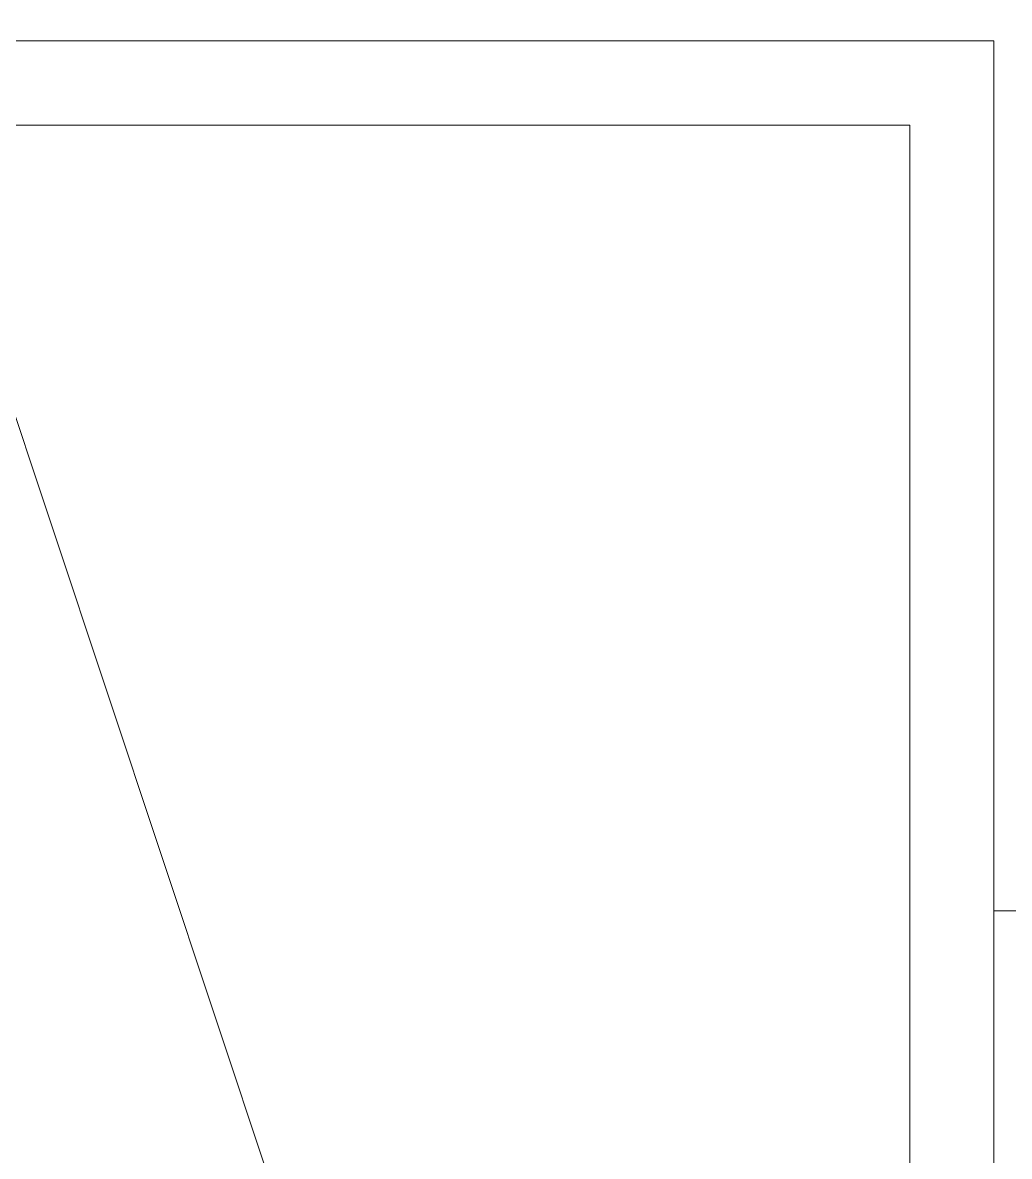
# Model space of a CAD drawing. Header units: inches. Extents: x -1551 to 2054, y 9767 to 12269.
# Drawn here: x 1860.18 to 1866.05, y 12081.06 to 12087.8 of the extents above; entities that cross this region are included whole.
import ezdxf

# ---------------------------------------------------------------- set-up
doc = ezdxf.new("R2010")
doc.units = ezdxf.units.IN
doc.header["$MEASUREMENT"] = 0
for name, color, linetype, lineweight in [('0-1', 7, 'Continuous', 5), ('A-WALL-1', 7, 'Continuous', 9), ('A-WALL-PATT-2', 253, 'Continuous', 9)]:
    doc.layers.add(name, color=color, linetype=linetype, lineweight=lineweight)
pattern_1 = [(0, (0, 0), (0, 17.993), []), (315, (0, 0), (17.993039, 0), [25.446, -25.446]), (45, (0, 0), (17.993039, 0), [25.446, -25.446])]
pattern_2 = [(0, (0, 0), (0, 33.75), []), (90, (0, 0), (-33.75, 2e-15), [])]

# ---------------------------------------------------------------- blocks, each defined once
blk = doc.blocks.new('CTR - 1st Phase - Shell_rvt-1-KEY PLAN - 1ST FLOOR')
at = {"layer": 'A-WALL-PATT-2'}
h = blk.add_hatch(dxfattribs=at)
h.set_pattern_fill('FP_6', color=256, style=0, pattern_type=2)
h.set_pattern_definition(pattern_2)
h.paths.add_polyline_path([(-2105.4487, 12087.6894), (-2098.8237, 12087.6894), (-2098.8237, 12088.4394), (-2140.1737, 12088.4394), (-2140.1737, 12087.6894), (-2113.4332, 12087.6894)], flags=0)
h.paths.add_polyline_path([(-2180.9698, 12087.6894), (-2175.6737, 12087.6894), (-2175.6737, 12088.4394), (-2274.2237, 12088.4394), (-2274.2237, 12087.6894)], flags=0)
h.paths.add_polyline_path([(-2447.3737, 12087.6894), (-2406.0737, 12087.6894), (-2406.0737, 12088.4394), (-2447.3737, 12088.4394)], flags=0)
h.paths.add_polyline_path([(-2311.9737, 12087.6894), (-2309.7237, 12087.6894), (-2309.7237, 12088.4394), (-2311.9737, 12088.4394)], flags=0)
h.paths.add_polyline_path([(-2360.9487, 12087.6894), (-2349.4737, 12087.6894), (-2349.4737, 12088.4394), (-2370.5737, 12088.4394), (-2370.5737, 12087.6894)], flags=0)
h.paths.add_polyline_path([(-2482.8737, 12087.6894), (-2482.8737, 12088.4394), (-2518.0987, 12088.4394), (-2518.0987, 12087.6894)], flags=0)
h = blk.add_hatch(dxfattribs=at)
h.set_pattern_fill('FP_6', color=256, style=0, pattern_type=2)
h.set_pattern_definition(pattern_2)
h.paths.add_polyline_path([(-2098.7783, 11278.2894), (-2098.0737, 11278.2894), (-2098.0737, 11319.6394), (-2098.8237, 11319.6394), (-2098.8237, 11278.2894)], flags=0)
h.paths.add_polyline_path([(-2098.8237, 11355.1394), (-2098.0737, 11355.1394), (-2098.0737, 11397.6394), (-2098.8237, 11397.6394)], flags=0)
h.paths.add_polyline_path([(-2098.0737, 11433.1394), (-2098.0737, 11433.6394), (-2098.8237, 11433.6394), (-2098.8237, 11433.1394)], flags=0)
h.paths.add_polyline_path([(-2098.3237, 11469.1394), (-2098.0737, 11469.1394), (-2098.2308, 11515.4831), (-2098.3237, 11515.4817), (-2098.4068, 11515.0519), (-2098.8237, 11515.0519), (-2098.8237, 11469.1394)], flags=0)
h.paths.add_polyline_path([(-2098.0737, 11542.4932), (-2098.0737, 11626.8394), (-2098.8237, 11626.8394), (-2098.8237, 11542.9269), (-2098.3237, 11542.9269), (-2098.3212, 11542.497)], flags=0)
h.paths.add_polyline_path([(-2098.0737, 11662.3394), (-2098.0737, 11704.8394), (-2098.8237, 11704.8394), (-2098.8237, 11662.3394)], flags=0)
h.paths.add_polyline_path([(-2098.8237, 11740.3394), (-2098.0737, 11740.3394), (-2098.0737, 11740.8394), (-2098.8237, 11740.8394)], flags=0)
h.paths.add_polyline_path([(-2098.8237, 11776.3394), (-2098.0737, 11776.3394), (-2098.0737, 11823.4855), (-2098.3237, 11823.4817), (-2098.3237, 11823.0519), (-2098.8237, 11823.0519), (-2098.8237, 11806.4947)], flags=0)
h.paths.add_polyline_path([(-2098.0737, 11850.4932), (-2098.0737, 11896.8394), (-2098.8237, 11896.8394), (-2098.8237, 11850.9269), (-2098.3237, 11850.9269), (-2098.2308, 11850.4957)], flags=0)
h.paths.add_polyline_path([(-2098.0737, 11932.3394), (-2098.0737, 11932.8394), (-2098.8237, 11932.8394), (-2098.8237, 11932.3394)], flags=0)
h.paths.add_polyline_path([(-2098.8237, 11968.3394), (-2098.0737, 11968.3394), (-2098.0737, 12088.4394), (-2098.8237, 12088.4394), (-2098.8237, 12043.3831)], flags=0)
h = blk.add_hatch(dxfattribs=at)
h.set_pattern_fill('FP_5', color=256, style=0, pattern_type=2)
h.set_pattern_definition(pattern_1)
h.paths.add_polyline_path([(-2518.0987, 12087.1894), (-2482.8737, 12087.1894), (-2482.8737, 12087.6894), (-2518.0987, 12087.6894)], flags=0)
h.paths.add_polyline_path([(-2447.3737, 12087.1894), (-2406.0737, 12087.1894), (-2406.0737, 12087.6894), (-2447.3737, 12087.6894)], flags=0)
h.paths.add_polyline_path([(-2099.3237, 12087.1894), (-2099.3258, 12087.6894), (-2140.1737, 12087.6894), (-2140.1737, 12087.1894), (-2104.8237, 12087.1894)], flags=0)
h.paths.add_polyline_path([(-2370.5737, 12087.1894), (-2349.4737, 12087.1894), (-2349.4737, 12087.6894), (-2370.5737, 12087.6894)], flags=0)
h.paths.add_polyline_path([(-2309.7237, 12087.1894), (-2309.7237, 12087.6894), (-2311.9737, 12087.6894), (-2311.9737, 12087.1894)], flags=0)
h.paths.add_polyline_path([(-2175.6737, 12087.1894), (-2175.6737, 12087.6894), (-2274.2237, 12087.6894), (-2274.2237, 12087.1894), (-2180.9698, 12087.1894)], flags=0)
h = blk.add_hatch(dxfattribs=at)
h.set_pattern_fill('FP_5', color=256, style=0, pattern_type=2)
h.set_pattern_definition(pattern_1)
h.paths.add_polyline_path([(-2099.3237, 11278.7894), (-2098.8237, 11278.7955), (-2098.8237, 11319.6394), (-2099.3237, 11319.6394), (-2099.3237, 11283.366)], flags=0)
h.paths.add_polyline_path([(-2099.3237, 11355.1394), (-2098.8237, 11355.1394), (-2098.8237, 11397.6394), (-2099.3237, 11397.6394)], flags=0)
h.paths.add_polyline_path([(-2099.3237, 11433.1394), (-2098.8237, 11433.1394), (-2098.8237, 11433.6394), (-2099.3237, 11433.6394)], flags=0)
h.paths.add_polyline_path([(-2099.3237, 11469.1394), (-2098.8237, 11469.1394), (-2098.8237, 11515.0519), (-2099.3237, 11515.0519), (-2099.3237, 11490.6434)], flags=0)
h.paths.add_polyline_path([(-2098.8237, 11542.9269), (-2098.8237, 11626.8394), (-2099.3237, 11626.8394), (-2099.3237, 11542.9269)], flags=0)
h.paths.add_polyline_path([(-2098.8237, 11662.3394), (-2098.8237, 11704.8394), (-2099.3237, 11704.8394), (-2099.3237, 11662.3394)], flags=0)
h.paths.add_polyline_path([(-2099.3237, 11740.3394), (-2098.8237, 11740.3394), (-2098.8237, 11740.8394), (-2099.3237, 11740.8394)], flags=0)
h.paths.add_polyline_path([(-2098.8237, 11776.3394), (-2098.8237, 11823.0519), (-2099.3237, 11823.0519), (-2099.3237, 11776.3394)], flags=0)
h.paths.add_polyline_path([(-2098.8237, 11850.9269), (-2098.8237, 11896.8394), (-2099.3237, 11896.8394), (-2099.3237, 11850.9269)], flags=0)
h.paths.add_polyline_path([(-2098.8237, 11932.3394), (-2098.8237, 11932.8394), (-2099.3237, 11932.8394), (-2099.3237, 11932.3394)], flags=0)
h.paths.add_polyline_path([(-2098.8237, 11968.3394), (-2098.8237, 12087.6894), (-2099.3237, 12087.6894), (-2099.3237, 11968.3394)], flags=0)
h = blk.add_hatch(dxfattribs=at)
h.set_pattern_fill('FP_4', color=256, style=0, pattern_type=2)
h.set_pattern_definition([(161.57, (1.8, 1.8), (-14.4010124, -0.0012439), [0, -102.456, 11.376, 0]), (18.43, (-1.8, 1.8), (-14.4010124, 0.0012439), [0, -102.456, 11.376, 0]), (108.43, (1.8, 1.8), (7.1973965, -36.003153), [34.146, -79.686]), (71.57, (-1.8, 1.8), (7.1973965, 36.003153), [34.146, -79.686])])
h.paths.add_polyline_path([(-2099.3237, 11284.2894), (-2099.3237, 11319.6394), (-2104.8237, 11319.6394), (-2104.8237, 11284.2894), (-2099.3327, 11284.2894)], flags=0)
h.paths.add_polyline_path([(-2100.0737, 11355.1394), (-2099.3237, 11355.1394), (-2099.3237, 11397.6394), (-2104.8237, 11397.6394), (-2104.8237, 11355.1394), (-2100.105, 11355.1394)], flags=0)
h.paths.add_polyline_path([(-2100.0737, 11433.1394), (-2099.3237, 11433.1394), (-2099.3237, 11433.6394), (-2104.8237, 11433.6394), (-2104.8237, 11433.1394), (-2100.105, 11433.1394)], flags=0)
h.paths.add_polyline_path([(-2100.0737, 11469.1394), (-2099.3237, 11469.1394), (-2099.3237, 11515.0519), (-2104.8237, 11515.0519), (-2104.8237, 11469.1394), (-2100.105, 11469.1394)], flags=0)
h.paths.add_polyline_path([(-2099.3237, 11542.9269), (-2099.3237, 11626.8394), (-2104.8237, 11626.8394), (-2104.8237, 11542.9269)], flags=0)
h.paths.add_polyline_path([(-2100.0737, 11662.3394), (-2099.3237, 11662.3394), (-2099.3237, 11704.8394), (-2104.8237, 11704.8394), (-2104.8237, 11662.3394), (-2100.105, 11662.3394)], flags=0)
h.paths.add_polyline_path([(-2104.8237, 11740.3394), (-2099.3237, 11740.3394), (-2099.3237, 11740.8394), (-2104.8237, 11740.8394)], flags=0)
h.paths.add_polyline_path([(-2100.0737, 11776.3394), (-2099.3237, 11776.3394), (-2099.3237, 11823.0519), (-2104.8237, 11823.0519), (-2104.8237, 11776.3394), (-2100.105, 11776.3394)], flags=0)
h.paths.add_polyline_path([(-2104.8237, 11850.9269), (-2099.3237, 11850.9269), (-2099.3237, 11896.8394), (-2104.8237, 11896.8394), (-2104.8237, 11885.4575)], flags=0)
h.paths.add_polyline_path([(-2100.105, 11932.3394), (-2099.3237, 11932.3394), (-2099.3237, 11932.8394), (-2104.8237, 11932.8394), (-2104.8237, 11932.3394)], flags=0)
h.paths.add_polyline_path([(-2104.8237, 11968.3394), (-2099.3237, 11968.3394), (-2099.3237, 12087.1894), (-2104.8237, 12087.1894), (-2104.8237, 12043.3831)], flags=0)
at = {"layer": 'A-WALL-1'}
for p, q in [((-2105.4487, 12087.6894), (-2099.3237, 12087.6894)), ((-2099.3237, 12087.6894), (-2098.8237, 12087.6894)), ((-2098.8237, 12087.6894), (-2098.8237, 11968.3394)), ((-2104.8237, 12087.1894), (-2099.3237, 12087.1894)), ((-2099.3237, 12087.1894), (-2099.3237, 11968.3394))]:
    blk.add_line(p, q, dxfattribs=at)

msp = doc.modelspace()

# ---------------------------------------------------------------- block references
at = {"layer": '0-1'}
msp.add_blockref('CTR - 1st Phase - Shell_rvt-1-KEY PLAN - 1ST FLOOR', (3964.7794, 0), dxfattribs=at)

doc.saveas('drawing.dxf')
